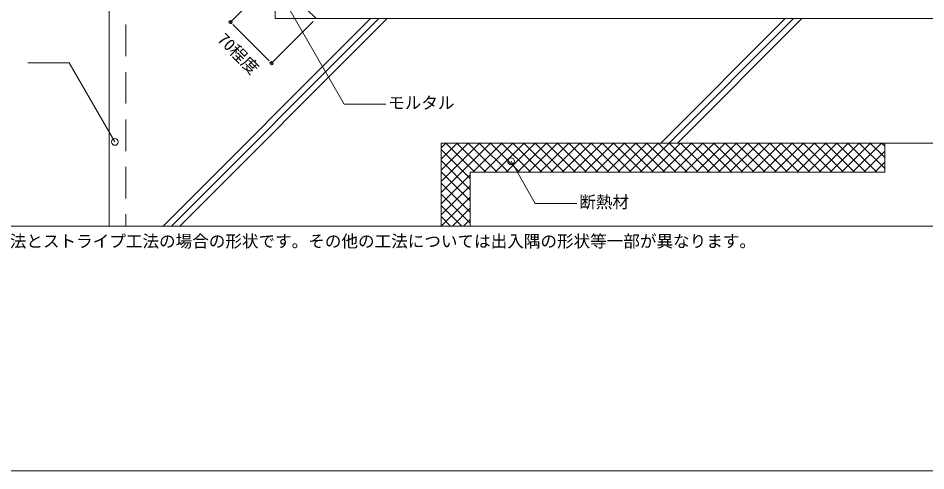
# Model space of a CAD drawing. Units: millimetres, scale not verified. Extents: x -1380 to 1380, y -955 to 955.
# Drawn here: x -710 to 385, y -955 to -409 of the extents above; entities that cross this region are included whole.
import ezdxf
from ezdxf.enums import TextEntityAlignment as Align

# ---------------------------------------------------------------- set-up
doc = ezdxf.new("R2010")
doc.units = ezdxf.units.MM
doc.header["$LTSCALE"] = 3
doc.linetypes.add('USER1', pattern=[19.05, 12.7, -6.35])
for name, color, linetype, lineweight in [('0-0_0', 7, 'Continuous', 9), ('0-1_HATCH', 9, 'Continuous', 18), ('0-3_KUTAI', 3, 'Continuous', 18), ('0-5_MOJI', 7, 'Continuous', 18), ('0-6_sunpo', 7, 'Continuous', 18), ('0-B_WAKU', 7, 'Continuous', 18)]:
    doc.layers.add(name, color=color, linetype=linetype, lineweight=lineweight)
doc.styles.add('ＭＳ ゴシック', font='')
doc.styles.get('ＭＳ ゴシック').set_extended_font_data('MS Gothic')

# ---------------------------------------------------------------- blocks, each defined once
blk = doc.blocks.new('_DOT')
at = {"layer": '0-0_0'}
for p, q in [((-0.5, 0), (-1, 0)), ((0.25, 0), (-0.25, 0))]:
    blk.add_line(p, q, dxfattribs=at)
blk.add_circle((0, 0), 0.25, dxfattribs=at)

msp = doc.modelspace()

# ---------------------------------------------------------------- linework, layer by layer
at = {"layer": '0-0_0', "lineweight": 18}
msp.add_lwpolyline([(-899.957, -659.969), (900.043, -659.969), (900.043, 540.031), (-899.957, 540.031)], close=True, dxfattribs=at)
at = {"layer": '0-1_HATCH'}
for p, q in [((-534.957, -659.969), (-284.957, -409.969)), ((-524.957, -659.969), (-274.957, -409.969)), ((-514.957, -659.969), (-264.957, -409.969)), ((65.043, -559.969), (215.043, -409.969)), ((75.043, -559.969), (225.043, -409.969)), ((85.043, -559.969), (235.043, -409.969)), ((-199.957, -565.84), (-194.086, -559.969)), ((-199.957, -579.31), (-180.615, -559.969)), ((-199.957, -592.781), (-167.145, -559.969)), ((-199.957, -606.251), (-153.674, -559.969)), ((-199.957, -619.722), (-140.204, -559.969)), ((-164.957, -602.7), (-199.957, -567.7)), ((-159.218, -594.969), (-194.218, -559.969)), ((-145.748, -594.969), (-180.748, -559.969)), ((-132.277, -594.969), (-167.277, -559.969)), ((-161.734, -594.969), (-126.734, -559.969)), ((-118.807, -594.969), (-153.807, -559.969)), ((-148.263, -594.969), (-113.263, -559.969)), ((-105.336, -594.969), (-140.336, -559.969)), ((-134.793, -594.969), (-99.793, -559.969)), ((-91.866, -594.969), (-126.866, -559.969)), ((-121.322, -594.969), (-86.322, -559.969)), ((-78.396, -594.969), (-113.396, -559.969)), ((-107.852, -594.969), (-72.852, -559.969)), ((-64.925, -594.969), (-99.925, -559.969)), ((-94.382, -594.969), (-59.382, -559.969)), ((-51.455, -594.969), (-86.455, -559.969)), ((-80.911, -594.969), (-45.911, -559.969)), ((-37.984, -594.969), (-72.984, -559.969)), ((-67.441, -594.969), (-32.441, -559.969)), ((-24.514, -594.969), (-59.514, -559.969)), ((-53.971, -594.969), (-18.971, -559.969)), ((-11.044, -594.969), (-46.044, -559.969)), ((-40.5, -594.969), (-5.5, -559.969)), ((2.427, -594.969), (-32.573, -559.969)), ((-27.03, -594.969), (7.97, -559.969)), ((15.897, -594.969), (-19.103, -559.969)), ((-13.559, -594.969), (21.441, -559.969)), ((29.367, -594.969), (-5.633, -559.969)), ((-0.089, -594.969), (34.911, -559.969)), ((42.838, -594.969), (7.838, -559.969)), ((13.381, -594.969), (48.381, -559.969)), ((56.308, -594.969), (21.308, -559.969)), ((26.852, -594.969), (61.852, -559.969)), ((69.779, -594.969), (34.779, -559.969)), ((40.322, -594.969), (75.322, -559.969)), ((83.249, -594.969), (48.249, -559.969)), ((53.793, -594.969), (88.793, -559.969)), ((96.719, -594.969), (61.719, -559.969)), ((67.263, -594.969), (102.263, -559.969)), ((110.19, -594.969), (75.19, -559.969)), ((80.733, -594.969), (115.733, -559.969)), ((123.66, -594.969), (88.66, -559.969)), ((94.204, -594.969), (129.204, -559.969)), ((137.131, -594.969), (102.131, -559.969)), ((107.674, -594.969), (142.674, -559.969)), ((150.601, -594.969), (115.601, -559.969)), ((121.144, -594.969), (156.144, -559.969)), ((164.071, -594.969), (129.071, -559.969)), ((134.615, -594.969), (169.615, -559.969)), ((177.542, -594.969), (142.542, -559.969)), ((148.085, -594.969), (183.085, -559.969)), ((191.012, -594.969), (156.012, -559.969)), ((161.556, -594.969), (196.556, -559.969)), ((204.482, -594.969), (169.482, -559.969)), ((175.026, -594.969), (210.026, -559.969)), ((217.953, -594.969), (182.953, -559.969)), ((188.496, -594.969), (223.496, -559.969)), ((231.423, -594.969), (196.423, -559.969)), ((201.967, -594.969), (236.967, -559.969)), ((244.894, -594.969), (209.894, -559.969)), ((215.437, -594.969), (250.437, -559.969)), ((258.364, -594.969), (223.364, -559.969)), ((228.908, -594.969), (263.908, -559.969)), ((271.834, -594.969), (236.834, -559.969)), ((242.378, -594.969), (277.378, -559.969)), ((285.305, -594.969), (250.305, -559.969)), ((255.848, -594.969), (290.848, -559.969)), ((298.775, -594.969), (263.775, -559.969)), ((269.319, -594.969), (304.319, -559.969)), ((312.246, -594.969), (277.246, -559.969)), ((282.789, -594.969), (317.789, -559.969)), ((325.716, -594.969), (290.716, -559.969)), ((296.259, -594.969), (331.259, -559.969)), ((335.043, -590.826), (304.186, -559.969)), ((335.043, -577.355), (317.657, -559.969)), ((335.043, -563.885), (331.127, -559.969)), ((309.73, -594.969), (335.043, -569.655)), ((-164.957, -616.171), (-199.957, -581.171)), ((323.2, -594.969), (335.043, -583.126)), ((-164.957, -629.641), (-199.957, -594.641)), ((-199.957, -633.192), (-164.957, -598.192)), ((-164.957, -643.112), (-199.957, -608.112)), ((-199.957, -646.662), (-164.957, -611.662)), ((-164.957, -656.582), (-199.957, -621.582)), ((-199.793, -659.969), (-164.957, -625.133)), ((-175.04, -659.969), (-199.957, -635.052)), ((-186.322, -659.969), (-164.957, -638.603)), ((-188.511, -659.969), (-199.957, -648.523)), ((-172.852, -659.969), (-164.957, -652.073))]:
    msp.add_line(p, q, dxfattribs=at)
at = {"layer": '0-3_KUTAI'}
for p, q in [((-599.957, 440.031), (-599.957, -659.969)), ((-350.459, -409.969), (-399.957, -360.471))]:
    msp.add_line(p, q, dxfattribs=at)
at = {"layer": '0-3_KUTAI', "linetype": 'USER1'}
msp.add_line((-579.957, 440.031), (-579.957, -659.969), dxfattribs=at)
at = {"layer": '0-3_KUTAI'}
for points in [[(900.043, -409.969), (-399.957, -409.969), (-399.957, 140.031)], [(-199.957, -659.969), (-199.957, -559.969), (900.043, -559.969)], [(335.043, -559.969), (335.043, -594.969), (-164.957, -594.969), (-164.957, -659.969)]]:
    msp.add_lwpolyline(points, dxfattribs=at)
at = {"layer": '0-5_MOJI'}
for points in [[(-266.714, -513.186), (-316.714, -513.186), (-384.626, -395.559)], [(-698.393, -463.244), (-648.393, -463.244), (-593.317, -558.638)], [(-36.259, -632.71), (-86.259, -632.71), (-115.557, -581.964)]]:
    msp.add_lwpolyline(points, dxfattribs=at)
for centre in [(-593.317, -558.638), (-115.557, -581.964)]:
    msp.add_circle(centre, 4, dxfattribs=at)
at = {"layer": '0-6_sunpo'}
for p, q in [((-403.492, -364.007), (-453.816, -414.33)), ((-353.995, -413.504), (-404.318, -463.828)), ((-448.159, -419.987), (-409.975, -458.171))]:
    msp.add_line(p, q, dxfattribs=at)
at = {"layer": '0-B_WAKU'}
msp.add_lwpolyline([(-1379.957, -954.969), (1380.043, -954.969), (1380.043, 955.031), (-1379.957, 955.031)], close=True, dxfattribs=at)

# ---------------------------------------------------------------- block references
at = {"layer": '0-6_sunpo', "xscale": 8, "yscale": 8}
for p, rotation in [((-453.816, -414.33), 135), ((-404.318, -463.828), 315)]:
    msp.add_blockref('_DOT', p, dxfattribs=dict(at, rotation=rotation))

# ---------------------------------------------------------------- texts
at = {"layer": '0-5_MOJI', "style": 'ＭＳ ゴシック'}
for s, p in [('モルタル', (-263.714, -523.186)), ('断熱材', (-33.259, -642.71)), ('※こちらの図は熱工法とストライプ工法の場合の形状です。その他の工法については出入隅の形状等一部が異なります。', (-899.957, -689.969))]:
    msp.add_text(s, height=14.66, dxfattribs=at).set_placement(p, align=Align.BOTTOM_LEFT)
at = {"layer": '0-6_sunpo', "style": 'ＭＳ ゴシック'}
msp.add_text('70程度', height=14.66, rotation=315, dxfattribs=at).set_placement((-473.786, -439.274), align=Align.BOTTOM_LEFT)

doc.saveas('drawing.dxf')
